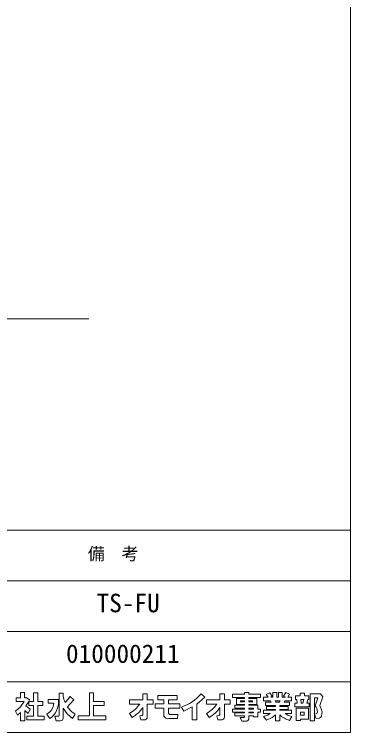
# Model space of a CAD drawing. Units: millimetres, scale not verified. Extents: x -203 to 203, y -143 to 143.
# Drawn here: x 158.2 to 198, y -138 to -52.9 of the extents above; entities that cross this region are included whole.
import ezdxf
from ezdxf.enums import TextEntityAlignment as Align

# ---------------------------------------------------------------- set-up
doc = ezdxf.new("R2010")
doc.units = ezdxf.units.MM
doc.header["$LTSCALE"] = 0.5
for name, color, linetype, lineweight in [('0-3_図面_FORMAT$03_TEXT', 7, 'Continuous', 18), ('0-4_図面_FORMAT$01_WAKU$OUT_LINE', 6, 'Continuous', 18), ('0-5_図面_FORMAT$01_WAKU$SUB_LINE', 7, 'Continuous', 18), ('0-6_図面_FORMAT$02_LOGO$01_MZ_LO', 7, 'Continuous', 18), ('0-8_DIMENSION_LINES$03_LINES', 7, 'Continuous', 18)]:
    doc.layers.add(name, color=color, linetype=linetype, lineweight=lineweight)
doc.styles.add('ＭＳ ゴシック', font='')
doc.styles.get('ＭＳ ゴシック').set_extended_font_data('MS Gothic')

msp = doc.modelspace()

# ---------------------------------------------------------------- linework, layer by layer
at = {"layer": '0-4_図面_FORMAT$01_WAKU$OUT_LINE'}
for p, q in [((198, -138), (198, 138)), ((198, -114), (-198, -114)), ((198, -120), (-78, -120)), ((-198, -138), (198, -138))]:
    msp.add_line(p, q, dxfattribs=at)
at = {"layer": '0-5_図面_FORMAT$01_WAKU$SUB_LINE'}
for p, q in [((144, -126), (198, -126)), ((144, -132), (198, -132))]:
    msp.add_line(p, q, dxfattribs=at)
at = {"layer": '0-6_図面_FORMAT$02_LOGO$01_MZ_LO'}
for p, q in [((158.8983, -133.2644), (159.3864, -133.2644)), ((158.8983, -133.8672), (158.8983, -133.2644)), ((159.3864, -133.2644), (159.3864, -133.8672)), ((160.4629, -133.2787), (160.9653, -133.2787)), ((160.4629, -134.2978), (160.4629, -133.2787)), ((160.9653, -133.2787), (160.9653, -134.2978)), ((163.4916, -133.3218), (163.9797, -133.3218)), ((163.4916, -135.9199), (163.4916, -133.3218)), ((163.9797, -133.3218), (163.9797, -133.695)), ((167.0658, -133.2931), (167.5538, -133.2931)), ((167.0658, -135.9916), (167.0658, -133.2931)), ((167.5538, -133.2931), (167.5538, -134.3122)), ((173.3959, -133.4222), (173.927, -133.4222)), ((173.3959, -134.1256), (173.3959, -133.4222)), ((173.927, -133.4222), (173.927, -134.1256)), ((182.5251, -133.4222), (183.0562, -133.4222)), ((182.5251, -134.1256), (182.5251, -133.4222)), ((183.0562, -133.4222), (183.0562, -134.1256)), ((184.0179, -133.451), (185.4246, -133.451)), ((184.0179, -133.8529), (184.0179, -133.451)), ((185.4246, -133.25), (185.9414, -133.25)), ((185.4246, -133.451), (185.4246, -133.25)), ((185.9414, -133.25), (185.9414, -133.451)), ((185.9414, -133.451), (187.3337, -133.451)), ((187.3337, -133.451), (187.3337, -133.8529)), ((188.0084, -133.4653), (188.4246, -133.2787)), ((188.2237, -133.7811), (188.0084, -133.4653)), ((188.4246, -133.2787), (188.7117, -133.695)), ((188.7978, -133.2644), (189.2715, -133.2644)), ((188.7978, -133.7811), (188.7978, -133.2644)), ((189.2715, -133.2644), (189.2715, -133.7811)), ((189.4438, -133.2644), (189.9031, -133.2644)), ((189.4438, -133.7811), (189.4438, -133.2644)), ((189.9031, -133.2644), (189.9031, -133.7811)), ((192.0275, -133.3218), (192.5443, -133.3218)), ((192.0275, -133.6232), (192.0275, -133.3218)), ((192.5443, -133.3218), (192.5443, -133.6232)), ((193.2045, -133.4079), (194.4246, -133.4079)), ((193.2045, -136.6089), (193.2045, -133.4079)), ((194.4246, -133.4079), (194.6974, -133.7524)), ((158.3816, -133.8672), (158.8983, -133.8672)), ((158.3816, -134.3122), (158.3816, -133.8672)), ((159.3289, -134.3122), (158.3816, -134.3122)), ((158.8983, -134.9294), (159.3289, -134.3122)), ((159.3864, -133.8672), (159.5586, -133.8672)), ((159.5586, -133.8672), (159.573, -133.8385)), ((159.573, -133.8385), (159.9605, -134.1112)), ((159.8888, -134.2978), (160.4629, -134.2978)), ((159.8888, -134.7715), (159.8888, -134.2978)), ((160.9653, -134.2978), (161.5682, -134.2978)), ((161.5682, -134.2978), (161.5682, -134.7715)), ((162.1711, -134.0682), (163.4055, -134.0682)), ((162.1711, -134.5275), (162.1711, -134.0682)), ((163.4055, -134.0682), (163.4055, -134.2404)), ((163.9797, -133.695), (164.0514, -134.0538)), ((164.0546, -134.065), (164.0805, -134.1556)), ((164.1582, -134.3384), (164.2052, -134.4198)), ((164.2052, -134.4198), (164.2093, -134.427)), ((164.2093, -134.427), (164.5108, -134.0825)), ((164.5108, -134.0825), (164.7835, -133.7237)), ((164.7835, -133.7237), (165.2141, -134.0969)), ((165.2141, -134.0969), (164.7835, -134.5993)), ((167.5538, -134.3122), (168.8026, -134.3122)), ((168.8026, -134.3122), (168.8026, -134.7859)), ((171.817, -134.1256), (173.3959, -134.1256)), ((171.817, -134.6136), (171.817, -134.1256)), ((173.927, -134.1256), (174.6017, -134.1256)), ((174.6017, -134.1256), (174.6017, -134.6136)), ((175.1615, -133.5945), (177.4581, -133.5945)), ((175.1615, -134.0969), (175.1615, -133.5945)), ((175.8648, -134.0969), (175.1615, -134.0969)), ((175.8648, -134.5849), (175.8648, -134.0969)), ((176.439, -134.0969), (176.439, -134.5849)), ((177.4581, -134.0969), (176.439, -134.0969)), ((177.4581, -133.5945), (177.4581, -134.0969)), ((180.9462, -134.1256), (182.5251, -134.1256)), ((180.9462, -134.6136), (180.9462, -134.1256)), ((183.0562, -134.1256), (183.7309, -134.1256)), ((183.7309, -134.1256), (183.7309, -134.6136)), ((185.4246, -133.8529), (184.0179, -133.8529)), ((184.4773, -133.939), (185.4246, -133.939)), ((184.4773, -134.6854), (184.4773, -133.939)), ((184.9797, -134.2404), (184.9797, -134.3553)), ((185.4246, -134.2404), (184.9797, -134.2404)), ((184.9797, -134.3553), (185.4246, -134.3553)), ((185.4246, -133.939), (185.4246, -133.8529)), ((185.4246, -134.3553), (185.4246, -134.2404)), ((185.9414, -133.8529), (185.9414, -133.939)), ((187.3337, -133.8529), (185.9414, -133.8529)), ((185.9414, -133.939), (186.8888, -133.939)), ((185.9414, -134.2404), (185.9414, -134.3553)), ((186.3864, -134.2404), (185.9414, -134.2404)), ((185.9414, -134.3553), (186.3864, -134.3553)), ((186.3864, -134.3553), (186.3864, -134.2404)), ((186.8888, -133.939), (186.8888, -134.6854)), ((187.6782, -133.7811), (188.2237, -133.7811)), ((187.6782, -134.2261), (187.6782, -133.7811)), ((188.5251, -134.2261), (187.6782, -134.2261)), ((187.9222, -134.3983), (188.5969, -134.3983)), ((187.9222, -134.8002), (187.9222, -134.3983)), ((188.5969, -134.3983), (188.5251, -134.2261)), ((188.7117, -133.695), (188.5395, -133.7811)), ((188.5395, -133.7811), (188.7978, -133.7811)), ((189.0706, -134.2261), (189.1423, -134.3983)), ((189.6447, -134.2261), (189.0706, -134.2261)), ((189.1423, -134.3983), (189.5586, -134.3983)), ((189.2715, -133.7811), (189.4438, -133.7811)), ((189.5586, -134.3983), (189.6447, -134.2261)), ((189.9031, -133.7811), (190.305, -133.7811)), ((190.305, -133.7811), (190.061, -133.6806)), ((190.2045, -134.2261), (190.1184, -134.3983)), ((190.1184, -134.3983), (190.7787, -134.3983)), ((190.9797, -134.2261), (190.2045, -134.2261)), ((190.5634, -133.7811), (190.9797, -133.7811)), ((190.7787, -134.3983), (190.7787, -134.8002)), ((190.9797, -133.7811), (190.9797, -134.2261)), ((191.4533, -133.6232), (192.0275, -133.6232)), ((191.4533, -134.0825), (191.4533, -133.6232)), ((191.6112, -134.0825), (191.4533, -134.0825)), ((191.683, -134.5132), (191.6112, -134.0825)), ((192.0849, -134.0825), (192.1567, -134.5132)), ((192.4438, -134.0825), (192.0849, -134.0825)), ((192.3577, -134.5132), (192.4438, -134.0825)), ((192.5443, -133.6232), (193.0467, -133.6232)), ((192.9318, -134.0825), (192.8313, -134.5132)), ((193.0467, -134.0825), (192.9318, -134.0825)), ((193.0467, -133.6232), (193.0467, -134.0825)), ((193.7069, -133.8959), (193.7069, -136.6089)), ((194.1089, -133.8959), (193.7069, -133.8959)), ((193.7931, -134.8146), (194.1089, -133.8959)), ((194.6974, -133.7524), (194.3385, -134.7715)), ((160.4629, -134.7715), (159.8888, -134.7715)), ((160.4629, -136.0347), (160.4629, -134.7715)), ((160.9653, -134.7715), (160.9653, -136.0347)), ((161.5682, -134.7715), (160.9653, -134.7715)), ((162.86, -134.5275), (162.1711, -134.5275)), ((162.616, -135.2452), (162.7883, -134.9007)), ((162.7883, -134.9007), (162.86, -134.5275)), ((164.7835, -134.5993), (164.4821, -134.9294)), ((167.5538, -134.7859), (167.5538, -135.9916)), ((168.8026, -134.7859), (167.5538, -134.7859)), ((173.0227, -134.6136), (171.817, -134.6136)), ((173.3959, -135.8194), (173.3959, -135.0156)), ((173.927, -134.6136), (173.927, -136.1208)), ((174.6017, -134.6136), (173.927, -134.6136)), ((174.8457, -134.5849), (175.8648, -134.5849)), ((174.8457, -135.1017), (174.8457, -134.5849)), ((175.8648, -135.1017), (174.8457, -135.1017)), ((175.8648, -135.805), (175.8648, -135.1017)), ((176.439, -134.5849), (177.7596, -134.5849)), ((176.439, -135.1017), (176.439, -135.6902)), ((177.7596, -135.1017), (176.439, -135.1017)), ((177.7596, -134.5849), (177.7596, -135.1017)), ((179.2237, -136.4653), (179.2237, -134.9581)), ((179.7835, -134.6136), (179.7835, -136.4653)), ((182.1519, -134.6136), (180.9462, -134.6136)), ((182.5251, -135.8194), (182.5251, -135.0156)), ((183.0562, -134.6136), (183.0562, -136.1208)), ((183.7309, -134.6136), (183.0562, -134.6136)), ((184.0179, -135.2022), (185.4246, -135.2022)), ((184.0179, -135.561), (184.0179, -135.2022)), ((184.2763, -134.7572), (185.4246, -134.7572)), ((184.2763, -135.116), (184.2763, -134.7572)), ((185.4246, -135.116), (184.2763, -135.116)), ((185.4246, -134.6854), (184.4773, -134.6854)), ((185.4246, -134.7572), (185.4246, -134.6854)), ((185.4246, -135.2022), (185.4246, -135.116)), ((185.9414, -134.6854), (185.9414, -134.7572)), ((186.8888, -134.6854), (185.9414, -134.6854)), ((185.9414, -134.7572), (187.0323, -134.7572)), ((185.9414, -135.116), (185.9414, -135.2022)), ((186.5156, -135.116), (185.9414, -135.116)), ((185.9414, -135.2022), (186.5156, -135.2022)), ((186.5156, -135.2022), (186.5156, -135.116)), ((187.0323, -134.7572), (187.0323, -135.2022)), ((187.0323, -135.2022), (187.3481, -135.2022)), ((187.3481, -135.2022), (187.3481, -135.5754)), ((189.0993, -134.8002), (187.9222, -134.8002)), ((188.0514, -134.9007), (189.0993, -134.9007)), ((188.0514, -135.2452), (188.0514, -134.9007)), ((189.0993, -135.2452), (188.0514, -135.2452)), ((189.0993, -134.9007), (189.0993, -134.8002)), ((189.0993, -135.3313), (189.0993, -135.2452)), ((189.6017, -134.8002), (189.6017, -134.9007)), ((190.7787, -134.8002), (189.6017, -134.8002)), ((189.6017, -134.9007), (190.6208, -134.9007)), ((189.6017, -135.2452), (189.6017, -135.3313)), ((190.6208, -135.2452), (189.6017, -135.2452)), ((190.6208, -134.9007), (190.6208, -135.2452)), ((191.3816, -134.5132), (191.683, -134.5132)), ((191.3816, -134.9438), (191.3816, -134.5132)), ((193.1041, -134.9438), (191.3816, -134.9438)), ((191.5538, -136.5658), (191.5538, -135.116)), ((191.5538, -135.116), (193.0179, -135.116)), ((192.1567, -134.5132), (192.3577, -134.5132)), ((192.8313, -134.5132), (193.1041, -134.5132)), ((193.0179, -135.116), (193.0179, -136.4079)), ((193.1041, -134.5132), (193.1041, -134.9438)), ((194.3385, -134.7715), (194.4821, -135.0443)), ((158.8983, -136.6089), (158.8983, -135.6184)), ((159.4151, -135.36), (159.4151, -136.6089)), ((159.6591, -136.494), (159.6591, -136.0347)), ((159.6591, -136.0347), (160.4629, -136.0347)), ((160.9653, -136.0347), (161.7117, -136.0347)), ((161.7117, -136.0347), (161.7117, -136.494)), ((162.4007, -136.3074), (162.0275, -135.8194)), ((162.9892, -136.0634), (163.3481, -136.0634)), ((163.1471, -136.6089), (162.9892, -136.0634)), ((165.7309, -136.4653), (165.7309, -135.9916)), ((165.7309, -135.9916), (167.0658, -135.9916)), ((167.5538, -135.9916), (169.0323, -135.9916)), ((169.0323, -135.9916), (169.0323, -136.4653)), ((172.1184, -136.1926), (171.8026, -135.7189)), ((173.0227, -135.9916), (173.2524, -135.9773)), ((173.1663, -136.4797), (173.0227, -135.9916)), ((176.439, -135.6902), (176.5538, -135.8337)), ((176.5538, -135.8337), (177.5299, -135.8337)), ((177.5299, -135.8337), (177.5012, -136.3361)), ((181.2476, -136.1926), (180.9318, -135.7189)), ((182.1519, -135.9916), (182.3816, -135.9773)), ((182.2955, -136.4797), (182.1519, -135.9916)), ((185.4246, -135.561), (184.0179, -135.561)), ((184.2763, -135.6471), (185.4246, -135.6471)), ((184.2763, -136.006), (184.2763, -135.6471)), ((185.4246, -136.006), (184.2763, -136.006)), ((185.4246, -135.6471), (185.4246, -135.561)), ((185.4246, -136.0634), (185.4246, -136.006)), ((185.9414, -135.561), (185.9414, -135.6471)), ((186.5156, -135.561), (185.9414, -135.561)), ((185.9414, -135.6471), (186.5156, -135.6471)), ((185.9414, -136.006), (185.9414, -136.2931)), ((186.5156, -136.006), (185.9414, -136.006)), ((186.5156, -135.6471), (186.5156, -135.561)), ((186.5156, -136.1352), (186.5156, -136.006)), ((187.0323, -136.1352), (186.5156, -136.1352)), ((187.0323, -135.5754), (187.0323, -136.1352)), ((187.3481, -135.5754), (187.0323, -135.5754)), ((187.6926, -135.3313), (189.0993, -135.3313)), ((187.6926, -135.7476), (187.6926, -135.3313)), ((188.4677, -135.7476), (187.6926, -135.7476)), ((188.1663, -135.9199), (188.4677, -135.7476)), ((189.0993, -136.6089), (189.0993, -135.8768)), ((189.6017, -135.3313), (191.0084, -135.3313)), ((189.6017, -135.9055), (189.6017, -136.6089)), ((191.0084, -135.7476), (190.2333, -135.7476)), ((191.0084, -135.3313), (191.0084, -135.7476)), ((192.0706, -135.5754), (192.0706, -135.9486)), ((192.5012, -135.5754), (192.0706, -135.5754)), ((192.0706, -135.9486), (192.5012, -135.9486)), ((192.5012, -135.9486), (192.5012, -135.5754)), ((194.5312, -136.0853), (194.5131, -136.1106)), ((194.5671, -135.9957), (194.5592, -136.026)), ((159.4151, -136.6089), (158.8983, -136.6089)), ((161.7117, -136.494), (159.6591, -136.494)), ((163.6352, -136.6089), (163.1471, -136.6089)), ((169.0323, -136.4653), (165.7309, -136.4653)), ((173.4964, -136.4797), (173.1663, -136.4797)), ((177.5012, -136.3361), (176.4821, -136.3361)), ((179.7835, -136.4653), (179.2237, -136.4653)), ((182.6256, -136.4797), (182.2955, -136.4797)), ((184.9366, -136.1926), (185.2955, -136.1926)), ((185.1089, -136.6232), (184.9366, -136.1926)), ((185.6543, -136.6232), (185.1089, -136.6232)), ((189.6017, -136.6089), (189.0993, -136.6089)), ((192.0706, -136.5658), (191.5538, -136.5658)), ((192.0706, -136.4079), (192.0706, -136.5658)), ((193.0179, -136.4079), (192.0706, -136.4079)), ((193.7069, -136.6089), (193.2045, -136.6089)), ((194.4677, -136.1639), (194.3098, -136.2787))]:
    msp.add_line(p, q, dxfattribs=at)
for points in [[(180.2859, -133.4222), (180.7452, -133.7955), (179.7835, -134.6136)], [(190.061, -133.6806), (190.3194, -133.2644), (190.7787, -133.451), (190.5634, -133.7811)], [(159.9605, -134.1112), (159.8026, -134.4414), (159.5443, -134.8433), (160.0467, -135.2309), (159.8026, -135.7333), (159.4151, -135.36)], [(158.8983, -135.6184), (158.5395, -135.9486), (158.3242, -135.4462), (158.8983, -134.9294)], [(165.3864, -135.805), (165.0562, -136.3074), (164.439, -135.762), (163.9797, -135.0873), (163.9797, -136.2787), (163.8792, -136.5084), (163.6352, -136.6089)], [(179.2237, -134.9581), (178.262, -135.4749), (177.9605, -134.9725)], [(194.4821, -135.0443), (194.6112, -135.5179), (194.5682, -135.9916)], [(189.0993, -135.8768), (188.6974, -136.2069), (188.0371, -136.5371), (187.6782, -136.0778), (188.1663, -135.9199)], [(190.2333, -135.7476), (190.5778, -135.9342), (191.0371, -136.0778), (190.7787, -136.5514)], [(194.3098, -136.2787), (193.9079, -136.3361), (193.7356, -135.805), (194.0084, -135.7476), (194.0801, -135.5179)]]:
    msp.add_lwpolyline(points, dxfattribs=at)
for centre, radius, start, end in [((176.0974, -129.6586), 5.631, 289.32171, 318.05843), ((160.6179, -134.2986), 2.7882, 337.30319, 1.19487), ((164.9066, -133.8206), 0.8864, 195.25512, 196.00269), ((164.8635, -133.931), 0.8145, 196.00269, 210.01023), ((160.9959, -134.1732), 1.9427, 302.07579, 326.50958), ((166.5579, -133.6903), 2.4175, 210.83396, 241.01413), ((170.3287, -132.8658), 3.2114, 297.32097, 327.02478), ((170.3371, -132.9774), 3.6756, 298.98767, 326.32407), ((179.4579, -132.8658), 3.2114, 297.32097, 327.02478), ((179.4663, -132.9774), 3.6756, 298.98767, 326.32407), ((192.769, -135.6429), 1.3171, 5.44194, 38.96502), ((161.2812, -134.5597), 2.0755, 302.64027, 336.88701), ((163.3761, -135.9479), 0.1189, 256.36561, 13.63439), ((173.2564, -135.8367), 0.1406, 268.35711, 7.09551), ((173.5739, -136.1348), 0.3534, 257.33697, 2.27417), ((176.3715, -135.8404), 0.5079, 176.00409, 282.57421), ((182.3856, -135.8367), 0.1406, 268.35711, 7.09551), ((182.7031, -136.1348), 0.3534, 257.33697, 2.27417), ((185.3253, -136.0932), 0.1037, 253.30404, 16.69596), ((191.5944, -133.6697), 2.9949, 228.28998, 254.19577), ((194.1706, -135.8647), 0.4216, 315.57863, 324.32577), ((194.3846, -135.98), 0.1806, 324.32577, 345.26591), ((194.2305, -135.9072), 0.3481, 345.26591, 345.96376), ((185.6693, -136.3464), 0.2772, 266.89001, 11.09182), ((194.0664, -135.7625), 0.5676, 315, 315.57863)]:
    msp.add_arc(centre, radius, start, end, dxfattribs=at)
at = {"layer": '0-8_DIMENSION_LINES$03_LINES'}
msp.add_lwpolyline([(167, -89), (-28, -89), (-28, 111)], dxfattribs=at)

# ---------------------------------------------------------------- texts
at = {"layer": '0-3_図面_FORMAT$03_TEXT', "style": 'ＭＳ ゴシック'}
for s, height, p in [('備\u3000考', 1.466, (166.8886, -117.9799)), ('TS-FU', 2.199, (167.9166, -124.4023)), ('010000211', 2.199, (164.2956, -130.4023))]:
    msp.add_text(s, height=height, dxfattribs=at).set_placement(p, align=Align.BOTTOM_LEFT)

doc.saveas('drawing.dxf')
